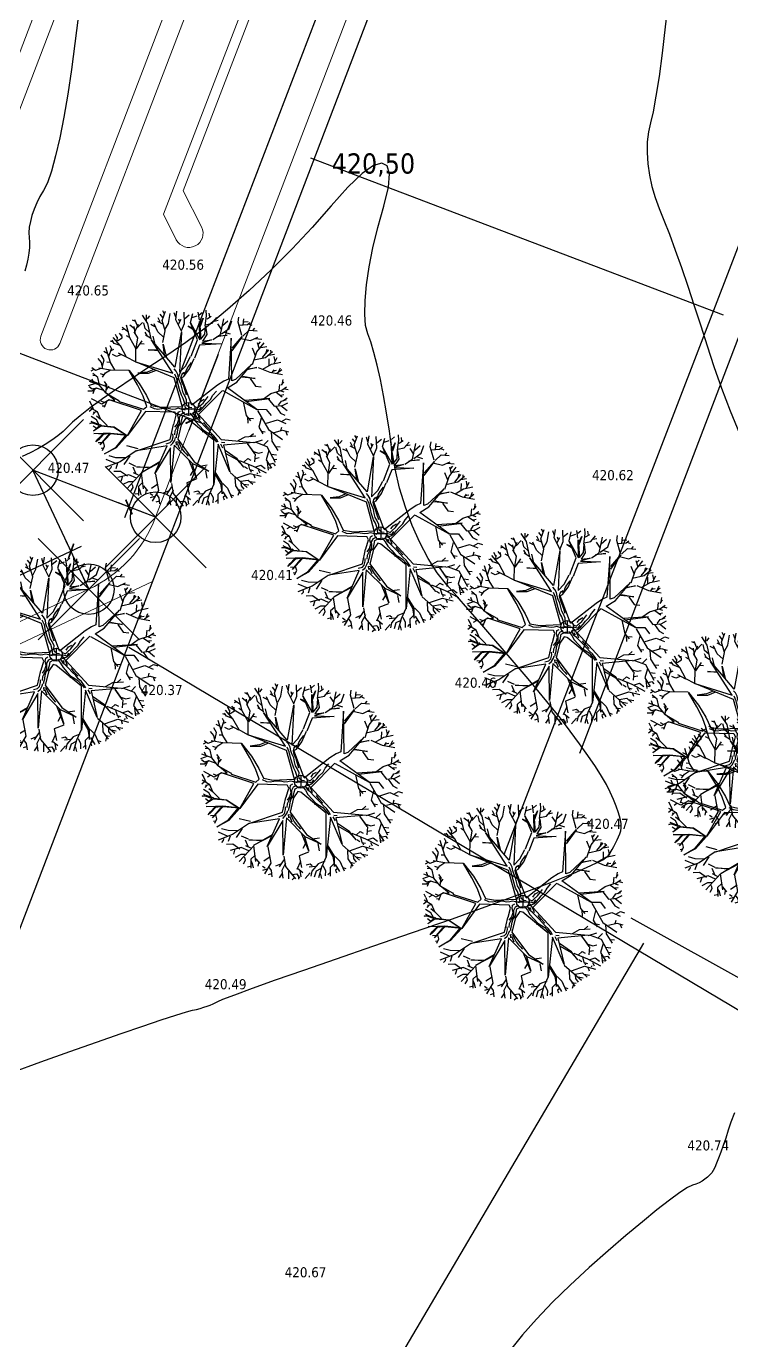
# Model space of a CAD drawing. Header units: metres. Extents: x 2 to 659295185, y -28 to 1124222152.
# Drawn here: x 654595.4 to 654665.2, y 1123222.7 to 1123352.6 of the extents above; entities that cross this region are included whole.
import ezdxf

# ---------------------------------------------------------------- set-up
doc = ezdxf.new("R2010")
doc.units = ezdxf.units.M
doc.header["$MEASUREMENT"] = 0
doc.header["$PDMODE"] = 35
doc.header["$PDSIZE"] = 5
doc.layers.get('0').update_dxf_attribs({"linetype": 'CONTINUOUS'})
for name, color, linetype in [('000PAREDES', 2, 'CONTINUOUS'), ('Acotado', 7, 'CONTINUOUS'), ('Arboles', 3, 'CONTINUOUS'), ('Cota', 3, 'CONTINUOUS'), ('CVL_CURV_D', 7, 'CONTINUOUS'), ('CVL_CURV_G', 42, 'CONTINUOUS'), ('PARED', 7, 'CONTINUOUS'), ('PUERTA', 3, 'CONTINUOUS'), ('vista1', 3, 'CONTINUOUS')]:
    doc.layers.add(name, color=color, linetype=linetype)
doc.layers.add('acera', color=32, linetype='CONTINUOUS', lineweight=20)
doc.styles.add('FORMAT', font='swissl.ttf')
doc.styles.get("Standard").update_dxf_attribs({"font": 'tahoma.ttf'})
doc.dimstyles.new('1-1000', dxfattribs={"dimtxt": 2.2, "dimasz": 1.13, "dimexe": 1.1, "dimexo": 0.02, "dimgap": 0.022, "dimtad": 0, "dimzin": 1, "dimdsep": 46, "dimtxsty": 'FORMAT', "dimblk": 'ARCHTICK', "dimcen": 0.02, "dimdle": 1.1, "dimazin": 1, "dimtfac": 1, "dimtofl": 0, "dimtmove": 2, "dimatfit": 3, "dimldrblk": 'ARCHTICK', "dimfxl": 1, "dimtolj": 1, "dimtzin": 1, "dimarcsym": 1})

# ---------------------------------------------------------------- blocks, each defined once
blk = doc.blocks.new('A$C469D301D')
for p, q in [((0.871, 2.329), (0.817, 2.438)), ((1.05, 2.343), (1.105, 2.45)), ((1.089, 2.418), (1.073, 2.459)), ((0.569, 2.297), (0.539, 2.291)), ((0.618, 2.253), (0.548, 2.319)), ((0.627, 2.18), (0.604, 2.342)), ((0.699, 2.283), (0.644, 2.335)), ((0.723, 2.371), (0.688, 2.393)), ((0.701, 2.233), (0.696, 2.313)), ((0.704, 2.255), (0.754, 2.336)), ((0.741, 2.314), (0.717, 2.394)), ((0.735, 2.294), (0.806, 2.35)), ((0.83, 2.269), (0.82, 2.342)), ((0.857, 2.363), (0.866, 2.436)), ((0.885, 2.134), (0.871, 2.329)), ((0.872, 2.385), (0.907, 2.417)), ((0.951, 2.277), (0.904, 2.309)), ((0.979, 2.208), (0.945, 2.313)), ((1.06, 2.293), (0.996, 2.337)), ((1.024, 2.327), (1.006, 2.38)), ((1.063, 2.376), (1.036, 2.423)), ((1.072, 2.21), (1.05, 2.343)), ((1.075, 2.229), (1.122, 2.297)), ((1.122, 2.297), (1.16, 2.416)), ((1.222, 2.361), (1.211, 2.418)), ((1.217, 2.33), (1.246, 2.432)), ((1.272, 2.173), (1.217, 2.33)), ((1.246, 2.272), (1.284, 2.327)), ((1.262, 2.305), (1.257, 2.334)), ((1.321, 2.271), (1.332, 2.411)), ((1.331, 2.333), (1.391, 2.37)), ((1.394, 2.274), (1.435, 2.378)), ((1.421, 2.331), (1.486, 2.343)), ((1.507, 2.291), (1.504, 2.387)), ((1.556, 2.307), (1.507, 2.209)), ((1.512, 2.24), (1.556, 2.307)), ((1.514, 2.352), (1.554, 2.378)), ((1.57, 2.21), (1.603, 2.331)), ((1.603, 2.331), (1.606, 2.398)), ((1.603, 2.294), (1.658, 2.319)), ((1.64, 2.312), (1.639, 2.36)), ((1.659, 2.23), (1.726, 2.291)), ((0.384, 2.08), (0.373, 2.114)), ((0.421, 2.154), (0.382, 2.171)), ((0.427, 2.136), (0.404, 2.18)), ((0.501, 2.097), (0.422, 2.212)), ((0.495, 2.101), (0.427, 2.136)), ((0.472, 2.19), (0.454, 2.246)), ((0.464, 2.155), (0.478, 2.21)), ((0.474, 2.166), (0.531, 2.191)), ((0.529, 2.215), (0.505, 2.254)), ((0.531, 2.191), (0.533, 2.235)), ((0.624, 2.185), (0.588, 2.211)), ((0.684, 2.04), (0.627, 2.18)), ((0.688, 2.043), (0.723, 2.167)), ((0.723, 2.167), (0.691, 2.248)), ((0.692, 2.034), (0.774, 2.126)), ((0.879, 2.144), (0.822, 2.19)), ((0.844, 2.175), (0.823, 2.227)), ((0.877, 2.215), (0.83, 2.269)), ((1.133, 1.748), (0.885, 2.126)), ((1.1, 1.678), (0.886, 2.125)), ((0.925, 2.06), (0.916, 2.166)), ((1.045, 2.131), (0.979, 2.208)), ((1.023, 2.071), (1.072, 2.21)), ((1.264, 2.167), (1.133, 1.748)), ((1.267, 2.169), (1.181, 1.68)), ((1.273, 2.188), (1.321, 2.271)), ((1.358, 2.23), (1.419, 2.182)), ((1.416, 2.196), (1.358, 2.23)), ((1.395, 2.267), (1.483, 2.047)), ((1.455, 2.051), (1.395, 2.267)), ((1.483, 2.047), (1.505, 2.271)), ((1.505, 2.271), (1.494, 2.051)), ((1.552, 2.107), (1.572, 2.206)), ((1.572, 2.206), (1.574, 2.1)), ((1.575, 2.222), (1.659, 2.23)), ((1.688, 2.254), (1.736, 2.259)), ((1.766, 2.135), (1.729, 2.213)), ((1.743, 2.078), (1.809, 2.265)), ((1.757, 2.085), (1.859, 2.137)), ((1.783, 2.186), (1.856, 2.233)), ((1.859, 2.137), (1.902, 2.227)), ((1.978, 2.201), (1.997, 2.261)), ((2.005, 2.033), (1.978, 2.201)), ((1.988, 2.164), (2.089, 2.158)), ((2.038, 2.159), (2.056, 2.233)), ((2.053, 2.196), (2.102, 2.193)), ((2.089, 2.158), (2.127, 2.18)), ((2.105, 2.166), (2.141, 2.144)), ((0.239, 1.921), (0.207, 1.975)), ((0.249, 1.88), (0.276, 1.952)), ((0.276, 1.952), (0.25, 2.017)), ((0.331, 2.02), (0.284, 2.052)), ((0.349, 1.908), (0.316, 2.099)), ((0.34, 1.983), (0.39, 2.088)), ((0.377, 2.055), (0.413, 2.066)), ((0.433, 1.972), (0.389, 2.002)), ((0.49, 1.987), (0.433, 1.972)), ((0.555, 1.947), (0.464, 2.011)), ((0.557, 1.949), (0.501, 2.097)), ((0.659, 1.877), (0.557, 1.949)), ((0.66, 1.875), (0.684, 2.04)), ((0.753, 2.094), (0.793, 2.084)), ((0.834, 2.006), (0.945, 1.989)), ((0.947, 1.979), (0.834, 2.006)), ((1.023, 2.049), (1.043, 1.881)), ((1.026, 1.915), (1.023, 2.049)), ((1.35, 1.86), (1.455, 2.051)), ((1.471, 1.979), (1.387, 1.829)), ((1.744, 1.964), (1.471, 1.979)), ((1.494, 2.051), (1.552, 2.107)), ((1.623, 2.027), (1.503, 2.003)), ((1.503, 2.003), (1.744, 1.964)), ((1.574, 2.1), (1.512, 2.027)), ((1.512, 2.027), (1.623, 2.027)), ((1.641, 2.03), (1.743, 2.078)), ((1.825, 2.06), (1.695, 2.058)), ((1.724, 2.064), (1.825, 2.06)), ((1.869, 2.016), (1.77, 1.521)), ((1.794, 2.103), (1.864, 2.071)), ((1.808, 1.493), (1.869, 2.016)), ((2.007, 2.019), (1.856, 1.861)), ((1.865, 1.892), (2.007, 2.019)), ((1.986, 2), (2.1, 1.957)), ((2.016, 2.025), (2.1, 2.087)), ((2.1, 2.087), (2.199, 2.066)), ((2.1, 1.957), (2.199, 1.988)), ((2.148, 2.077), (2.173, 2.101)), ((2.162, 1.976), (2.244, 1.955)), ((0.135, 1.847), (0.095, 1.832)), ((0.152, 1.833), (0.111, 1.871)), ((0.172, 1.745), (0.115, 1.803)), ((0.221, 1.849), (0.152, 1.833)), ((0.34, 1.816), (0.2, 1.859)), ((0.229, 1.742), (0.271, 1.788)), ((0.248, 1.844), (0.239, 1.921)), ((0.271, 1.788), (0.339, 1.82)), ((0.351, 1.909), (0.307, 1.917)), ((0.565, 1.781), (0.34, 1.816)), ((0.393, 1.813), (0.349, 1.908)), ((0.66, 1.877), (1.1, 1.678)), ((1.108, 1.622), (0.66, 1.877)), ((1.266, 1.747), (1.343, 1.856)), ((1.309, 1.706), (1.382, 1.828)), ((2.091, 1.66), (2.162, 1.808)), ((2.14, 1.764), (2.115, 1.86)), ((2.162, 1.808), (2.265, 1.91)), ((2.198, 1.839), (2.185, 1.92)), ((2.196, 1.902), (2.223, 1.927)), ((2.216, 1.857), (2.294, 1.859)), ((2.223, 1.731), (2.312, 1.814)), ((2.26, 1.728), (2.354, 1.787)), ((2.276, 1.785), (2.291, 1.824)), ((2.336, 1.777), (2.338, 1.806)), ((0.134, 1.676), (0.041, 1.656)), ((0.084, 1.61), (0.051, 1.643)), ((0.181, 1.648), (0.063, 1.71)), ((0.112, 1.684), (0.098, 1.733)), ((0.149, 1.767), (0.115, 1.776)), ((0.18, 1.653), (0.172, 1.745)), ((0.244, 1.544), (0.181, 1.648)), ((0.246, 1.769), (0.211, 1.787)), ((0.244, 1.544), (0.269, 1.642)), ((0.269, 1.642), (0.247, 1.683)), ((0.264, 1.607), (0.249, 1.645)), ((0.567, 1.78), (0.669, 1.607)), ((0.648, 1.591), (0.567, 1.78)), ((0.669, 1.734), (0.799, 1.717)), ((0.785, 1.733), (0.669, 1.734)), ((0.87, 1.756), (0.785, 1.733)), ((0.799, 1.717), (0.902, 1.743)), ((1.139, 1.603), (1.121, 1.663)), ((1.141, 1.7), (1.122, 1.729)), ((1.159, 1.657), (1.141, 1.7)), ((1.16, 1.614), (1.159, 1.657)), ((1.181, 1.68), (1.266, 1.747)), ((1.191, 1.61), (1.204, 1.645)), ((1.204, 1.645), (1.221, 1.662)), ((1.221, 1.662), (1.243, 1.672)), ((1.23, 1.623), (1.309, 1.706)), ((1.23, 1.65), (1.254, 1.664)), ((1.254, 1.664), (1.27, 1.701)), ((1.27, 1.701), (1.295, 1.732)), ((1.295, 1.732), (1.323, 1.76)), ((1.323, 1.76), (1.342, 1.78)), ((2.083, 1.665), (1.856, 1.502)), ((1.868, 1.469), (2.083, 1.665)), ((2.111, 1.715), (2.26, 1.728)), ((2.21, 1.587), (2.321, 1.634)), ((2.291, 1.624), (2.304, 1.702)), ((2.304, 1.751), (2.375, 1.754)), ((2.321, 1.634), (2.439, 1.644)), ((2.353, 1.633), (2.401, 1.708)), ((2.372, 1.666), (2.368, 1.724)), ((0.079, 1.585), (0.026, 1.592)), ((0.053, 1.42), (0.035, 1.466)), ((0.178, 1.411), (0.059, 1.495)), ((0.14, 1.616), (0.079, 1.585)), ((0.109, 1.598), (0.083, 1.553)), ((0.14, 1.616), (0.084, 1.61)), ((0.226, 1.575), (0.14, 1.616)), ((0.246, 1.544), (0.385, 1.436)), ((0.345, 1.437), (0.246, 1.544)), ((0.261, 1.585), (0.295, 1.62)), ((0.699, 1.446), (0.648, 1.591)), ((0.669, 1.607), (0.739, 1.447)), ((1.16, 1.26), (1.108, 1.622)), ((1.146, 1.531), (1.139, 1.603)), ((1.154, 1.47), (1.146, 1.531)), ((1.168, 1.396), (1.154, 1.47)), ((1.168, 1.572), (1.16, 1.614)), ((1.184, 1.522), (1.168, 1.572)), ((1.187, 1.473), (1.184, 1.522)), ((1.193, 1.421), (1.187, 1.473)), ((1.197, 1.561), (1.191, 1.61)), ((1.211, 1.504), (1.197, 1.561)), ((1.199, 1.61), (1.23, 1.623)), ((1.282, 1.259), (1.199, 1.61)), ((1.222, 1.446), (1.211, 1.504)), ((1.629, 1.463), (1.282, 1.257)), ((1.713, 1.503), (1.629, 1.463)), ((1.77, 1.521), (1.713, 1.503)), ((1.747, 1.414), (1.868, 1.469)), ((1.856, 1.502), (1.808, 1.493)), ((2.1, 1.485), (1.938, 1.523)), ((1.953, 1.532), (2.1, 1.485)), ((2.138, 1.617), (2.016, 1.602)), ((2.029, 1.614), (2.138, 1.617)), ((2.04, 1.493), (2.093, 1.389)), ((2.156, 1.616), (2.29, 1.538)), ((2.29, 1.538), (2.441, 1.49)), ((2.318, 1.531), (2.347, 1.563)), ((2.33, 1.548), (2.376, 1.552)), ((2.375, 1.517), (2.439, 1.554)), ((2.403, 1.539), (2.427, 1.578)), ((0.054, 1.366), (0.014, 1.342)), ((0.113, 1.323), (0.027, 1.391)), ((0.051, 1.299), (0.079, 1.322)), ((0.07, 1.359), (0.054, 1.418)), ((0.108, 1.325), (0.059, 1.323)), ((0.095, 1.423), (0.133, 1.442)), ((0.138, 1.232), (0.113, 1.323)), ((0.211, 1.427), (0.176, 1.449)), ((0.276, 1.452), (0.178, 1.411)), ((0.212, 1.384), (0.178, 1.385)), ((0.241, 1.433), (0.203, 1.366)), ((0.656, 1.27), (0.275, 1.452)), ((0.275, 1.452), (0.345, 1.437)), ((0.385, 1.436), (0.397, 1.417)), ((0.397, 1.417), (0.681, 1.284)), ((0.681, 1.284), (0.727, 1.314)), ((0.727, 1.314), (0.699, 1.446)), ((0.739, 1.447), (0.781, 1.318)), ((0.816, 1.271), (0.767, 1.302)), ((0.781, 1.318), (0.878, 1.287)), ((1.186, 1.353), (1.168, 1.396)), ((1.198, 1.289), (1.186, 1.353)), ((1.21, 1.384), (1.193, 1.421)), ((1.206, 1.393), (1.206, 1.393)), ((1.226, 1.331), (1.21, 1.384)), ((1.22, 1.296), (1.226, 1.331)), ((1.232, 1.388), (1.222, 1.446)), ((1.348, 1.133), (1.681, 1.391)), ((1.399, 1.293), (1.443, 1.311)), ((1.425, 1.265), (1.466, 1.309)), ((1.466, 1.309), (1.497, 1.338)), ((1.521, 1.299), (1.556, 1.346)), ((1.556, 1.346), (1.607, 1.392)), ((1.686, 1.388), (2.072, 1.104)), ((2.072, 1.104), (1.747, 1.414)), ((2.093, 1.389), (2.162, 1.372)), ((2.268, 1.275), (2.41, 1.301)), ((2.374, 1.299), (2.392, 1.374)), ((2.41, 1.301), (2.471, 1.332)), ((2.411, 1.362), (2.448, 1.401)), ((2.429, 1.385), (2.441, 1.431)), ((2.447, 1.313), (2.487, 1.298)), ((0, 1.195), (0.046, 1.203)), ((0.038, 1.192), (0, 1.195)), ((0.045, 1.2), (0.02, 1.217)), ((0.087, 1.227), (0.029, 1.276)), ((0.035, 1.094), (0.115, 1.153)), ((0.13, 1.143), (0.035, 1.094)), ((0.115, 1.153), (0.038, 1.192)), ((0.071, 1.126), (0.038, 1.157)), ((0.046, 1.203), (0.126, 1.161)), ((0.113, 1.164), (0.087, 1.227)), ((0.135, 1.231), (0.095, 1.273)), ((0.125, 1.166), (0.14, 1.151)), ((0.291, 1.107), (0.13, 1.143)), ((0.209, 1.14), (0.138, 1.232)), ((0.14, 1.151), (0.295, 1.114)), ((0.444, 0.987), (0.656, 1.27)), ((0.701, 1.254), (0.444, 0.987)), ((1.059, 1.199), (0.701, 1.254)), ((0.858, 1.259), (0.816, 1.271)), ((0.904, 1.261), (0.858, 1.259)), ((0.883, 1.284), (1.16, 1.258)), ((0.934, 1.263), (0.904, 1.261)), ((0.982, 1.255), (0.934, 1.263)), ((1.038, 1.236), (0.982, 1.255)), ((1.029, 1.051), (1.075, 1.159)), ((1.075, 1.236), (1.038, 1.236)), ((1.075, 1.159), (1.061, 1.201)), ((1.107, 1.242), (1.075, 1.236)), ((1.093, 1.153), (1.103, 1.192)), ((1.099, 1.105), (1.093, 1.153)), ((1.103, 1.192), (1.131, 1.203)), ((1.146, 1.226), (1.107, 1.242)), ((1.111, 1.13), (1.138, 1.165)), ((1.137, 1.098), (1.152, 1.141)), ((1.138, 1.165), (1.181, 1.183)), ((1.19, 1.208), (1.146, 1.226)), ((1.152, 1.141), (1.202, 1.16)), ((1.199, 1.229), (1.198, 1.289)), ((1.27, 1.206), (1.199, 1.229)), ((1.202, 1.16), (1.235, 1.16)), ((1.22, 1.26), (1.22, 1.296)), ((1.248, 1.232), (1.22, 1.26)), ((1.245, 1.162), (1.278, 1.108)), ((1.279, 1.225), (1.248, 1.232)), ((1.286, 1.156), (1.293, 1.171)), ((1.309, 1.104), (1.286, 1.156)), ((1.293, 1.171), (1.332, 1.155)), ((1.298, 1.195), (1.333, 1.168)), ((1.317, 1.235), (1.351, 1.215)), ((1.323, 1.206), (1.369, 1.188)), ((1.332, 1.155), (1.348, 1.108)), ((1.333, 1.168), (1.365, 1.174)), ((1.351, 1.215), (1.38, 1.237)), ((1.365, 1.174), (1.403, 1.201)), ((1.366, 1.257), (1.399, 1.293)), ((1.369, 1.188), (1.397, 1.22)), ((1.38, 1.237), (1.425, 1.265)), ((1.403, 1.201), (1.434, 1.23)), ((1.434, 1.23), (1.469, 1.26)), ((1.469, 1.26), (1.521, 1.299)), ((1.917, 1.218), (1.93, 1.044)), ((2.25, 1.217), (1.938, 1.233)), ((1.953, 1.218), (2.25, 1.217)), ((2.168, 1.222), (2.268, 1.275)), ((2.231, 1.212), (2.291, 1.115)), ((2.335, 1.285), (2.403, 1.219)), ((2.346, 1.12), (2.386, 1.167)), ((2.386, 1.167), (2.453, 1.177)), ((2.39, 1.241), (2.428, 1.243)), ((2.392, 1.112), (2.463, 1.137)), ((2.395, 1.293), (2.43, 1.275)), ((2.413, 1.17), (2.461, 1.2)), ((0.036, 1.063), (0.149, 1.052)), ((0.143, 1.044), (0.036, 1.063)), ((0.046, 0.959), (0.077, 0.99)), ((0.081, 0.981), (0.046, 0.959)), ((0.077, 0.99), (0.143, 1.044)), ((0.149, 1.037), (0.081, 0.981)), ((0.096, 0.914), (0.23, 1.038)), ((0.238, 1.034), (0.096, 0.914)), ((0.149, 1.052), (0.239, 1.044)), ((0.23, 1.038), (0.149, 1.037)), ((0.439, 0.988), (0.238, 1.034)), ((0.239, 1.044), (0.417, 1.001)), ((0.286, 0.863), (0.426, 0.993)), ((0.44, 0.986), (0.288, 0.854)), ((0.426, 0.993), (0.291, 1.107)), ((0.295, 1.114), (0.439, 0.988)), ((0.962, 0.872), (1.025, 1.048)), ((1.038, 0.971), (1.069, 1.016)), ((1.04, 1.014), (1.076, 1.051)), ((1.121, 1.033), (1.054, 0.863)), ((1.06, 0.941), (1.072, 0.984)), ((1.069, 1.016), (1.1, 1.048)), ((1.072, 0.984), (1.088, 1.023)), ((1.076, 1.051), (1.099, 1.105)), ((1.088, 1.023), (1.117, 1.045)), ((1.1, 1.048), (1.107, 1.096)), ((1.107, 1.096), (1.111, 1.13)), ((1.117, 1.045), (1.137, 1.098)), ((1.183, 1.103), (1.121, 1.033)), ((1.213, 1.091), (1.183, 1.103)), ((1.497, 0.794), (1.218, 1.089)), ((1.278, 1.108), (1.302, 1.05)), ((1.302, 1.05), (1.343, 0.991)), ((1.338, 1.07), (1.309, 1.104)), ((1.325, 1.104), (1.313, 1.135)), ((1.369, 1.029), (1.338, 1.07)), ((1.343, 0.991), (1.384, 0.932)), ((1.348, 1.132), (1.587, 0.792)), ((1.348, 1.108), (1.355, 1.069)), ((1.404, 0.982), (1.369, 1.029)), ((1.432, 0.974), (1.403, 1.025)), ((1.444, 0.93), (1.404, 0.982)), ((1.93, 1.044), (1.976, 0.975)), ((1.944, 1.027), (1.939, 0.949)), ((1.962, 1.008), (2.016, 0.996)), ((2.111, 0.991), (2.067, 0.882)), ((2.071, 1.106), (2.187, 1.089)), ((2.079, 1.09), (2.183, 0.839)), ((2.187, 1.089), (2.236, 1.007)), ((2.291, 1.115), (2.392, 1.112)), ((2.309, 1.111), (2.355, 1.022)), ((2.355, 1.022), (2.407, 0.988)), ((2.374, 1.113), (2.441, 1.043)), ((0.075, 0.945), (0.123, 0.942)), ((0.101, 0.871), (0.133, 0.872)), ((0.114, 0.844), (0.146, 0.894)), ((0.134, 0.797), (0.286, 0.863)), ((0.288, 0.854), (0.134, 0.797)), ((0.146, 0.894), (0.139, 0.945)), ((0.555, 0.808), (0.421, 0.86)), ((0.532, 0.786), (0.962, 0.872)), ((0.905, 0.826), (0.957, 0.833)), ((0.954, 0.796), (0.989, 0.822)), ((0.957, 0.833), (0.983, 0.854)), ((0.983, 0.854), (1.001, 0.901)), ((0.989, 0.822), (1.016, 0.857)), ((1.001, 0.901), (1.005, 0.935)), ((1.016, 0.857), (1.03, 0.886)), ((1.027, 0.922), (1.038, 0.971)), ((1.031, 0.793), (1.033, 0.834)), ((1.033, 0.834), (1.058, 0.828)), ((1.041, 0.882), (1.043, 0.905)), ((1.043, 0.905), (1.06, 0.941)), ((1.054, 0.926), (1.054, 0.926)), ((1.054, 0.863), (1.222, 0.561)), ((1.058, 0.828), (1.073, 0.781)), ((1.342, 0.969), (1.342, 0.969)), ((1.396, 0.912), (1.367, 0.916)), ((1.384, 0.932), (1.427, 0.897)), ((1.427, 0.897), (1.462, 0.867)), ((1.472, 0.922), (1.432, 0.974)), ((1.471, 0.889), (1.444, 0.93)), ((1.462, 0.867), (1.507, 0.802)), ((1.505, 0.849), (1.471, 0.889)), ((1.483, 0.955), (1.483, 0.955)), ((1.53, 0.803), (1.505, 0.849)), ((1.943, 0.781), (1.992, 0.815)), ((2.067, 0.882), (2.107, 0.795)), ((2.091, 0.831), (2.138, 0.817)), ((2.168, 0.918), (2.309, 0.944)), ((2.183, 0.839), (2.341, 0.696)), ((2.309, 0.944), (2.404, 0.887)), ((2.334, 0.807), (2.351, 0.847)), ((2.354, 0.918), (2.417, 0.944)), ((2.417, 0.944), (2.465, 0.922)), ((0.313, 0.677), (0.127, 0.633)), ((0.256, 0.662), (0.144, 0.727)), ((0.268, 0.733), (0.189, 0.765)), ((0.254, 0.601), (0.285, 0.667)), ((0.379, 0.715), (0.268, 0.733)), ((0.525, 0.785), (0.313, 0.677)), ((0.44, 0.735), (0.355, 0.637)), ((0.914, 0.798), (0.532, 0.786)), ((0.721, 0.476), (0.914, 0.798)), ((0.953, 0.769), (0.721, 0.476)), ((1, 0.796), (0.901, 0.344)), ((0.901, 0.344), (0.953, 0.769)), ((1.203, 0.537), (1, 0.796)), ((1.054, 0.778), (1.045, 0.809)), ((1.065, 0.737), (1.054, 0.778)), ((1.073, 0.781), (1.091, 0.738)), ((1.091, 0.738), (1.115, 0.696)), ((1.115, 0.696), (1.134, 0.67)), ((1.134, 0.67), (1.156, 0.638)), ((1.428, 0.254), (1.497, 0.794)), ((1.542, 0.737), (1.428, 0.254)), ((1.507, 0.802), (1.527, 0.766)), ((1.548, 0.764), (1.53, 0.803)), ((1.642, 0.382), (1.542, 0.737)), ((1.596, 0.683), (1.576, 0.736)), ((1.586, 0.757), (1.627, 0.748)), ((1.587, 0.792), (1.982, 0.704)), ((1.982, 0.704), (1.608, 0.718)), ((1.608, 0.718), (1.642, 0.382)), ((1.794, 0.75), (1.887, 0.787)), ((1.887, 0.787), (2.02, 0.781)), ((1.901, 0.702), (1.977, 0.564)), ((1.977, 0.564), (1.908, 0.697)), ((1.988, 0.701), (2.095, 0.721)), ((2.009, 0.702), (2.136, 0.635)), ((2.099, 0.655), (2.161, 0.703)), ((2.213, 0.804), (2.207, 0.692)), ((2.207, 0.692), (2.267, 0.568)), ((2.249, 0.794), (2.355, 0.807)), ((2.355, 0.807), (2.424, 0.779)), ((2.391, 0.794), (2.404, 0.742)), ((0.168, 0.598), (0.194, 0.62)), ((0.194, 0.62), (0.2, 0.638)), ((0.301, 0.558), (0.222, 0.565)), ((0.401, 0.504), (0.258, 0.486)), ((0.297, 0.437), (0.325, 0.498)), ((0.379, 0.487), (0.301, 0.558)), ((0.556, 0.507), (0.351, 0.335)), ((0.488, 0.451), (0.401, 0.504)), ((0.5, 0.595), (0.422, 0.645)), ((0.517, 0.482), (0.459, 0.519)), ((0.488, 0.498), (0.463, 0.588)), ((0.506, 0.588), (0.666, 0.562)), ((0.641, 0.557), (0.506, 0.588)), ((0.558, 0.309), (0.556, 0.507)), ((0.559, 0.512), (0.802, 0.617)), ((0.784, 0.597), (0.559, 0.512)), ((1.224, 0.353), (1.163, 0.585)), ((1.191, 0.552), (1.224, 0.353)), ((1.385, 0.421), (1.203, 0.537)), ((1.222, 0.561), (1.385, 0.421)), ((1.285, 0.499), (1.377, 0.502)), ((1.753, 0.529), (1.618, 0.649)), ((1.621, 0.614), (1.748, 0.521)), ((1.748, 0.521), (1.82, 0.418)), ((1.82, 0.418), (1.753, 0.529)), ((1.779, 0.506), (1.937, 0.415)), ((1.833, 0.481), (1.883, 0.515)), ((1.883, 0.515), (1.92, 0.49)), ((1.982, 0.559), (1.962, 0.464)), ((1.964, 0.594), (2.024, 0.566)), ((1.974, 0.506), (2.025, 0.509)), ((2.024, 0.566), (2.076, 0.571)), ((2.153, 0.58), (2.106, 0.473)), ((2.136, 0.635), (2.215, 0.43)), ((2.179, 0.531), (2.24, 0.515)), ((2.298, 0.604), (2.238, 0.616)), ((0.383, 0.419), (0.31, 0.392)), ((0.44, 0.412), (0.383, 0.419)), ((0.4, 0.301), (0.431, 0.342)), ((0.431, 0.342), (0.429, 0.38)), ((0.499, 0.346), (0.486, 0.236)), ((0.556, 0.386), (0.499, 0.346)), ((0.56, 0.344), (0.602, 0.279)), ((0.741, 0.343), (0.654, 0.301)), ((0.726, 0.47), (0.738, 0.265)), ((0.907, 0.331), (0.913, 0.203)), ((1.219, 0.342), (1.097, 0.312)), ((1.195, 0.454), (1.152, 0.396)), ((1.344, 0.432), (1.35, 0.341)), ((1.458, 0.372), (1.508, 0.25)), ((1.529, 0.254), (1.462, 0.404)), ((1.644, 0.374), (1.832, 0.162)), ((1.723, 0.294), (1.89, 0.329)), ((1.83, 0.423), (1.863, 0.394)), ((1.878, 0.447), (1.888, 0.378)), ((1.888, 0.378), (1.93, 0.361)), ((1.89, 0.329), (2.019, 0.278)), ((1.896, 0.372), (1.904, 0.345)), ((1.937, 0.415), (2.087, 0.312)), ((1.968, 0.403), (2.033, 0.415)), ((1.974, 0.312), (1.986, 0.325)), ((2.012, 0.316), (1.997, 0.359)), ((2.033, 0.415), (2.08, 0.368)), ((2.106, 0.473), (2.161, 0.359)), ((2.12, 0.341), (2.119, 0.439)), ((2.121, 0.372), (2.146, 0.363)), ((2.144, 0.413), (2.187, 0.418)), ((2.187, 0.418), (2.21, 0.385)), ((2.209, 0.462), (2.24, 0.461)), ((0.447, 0.258), (0.481, 0.261)), ((0.514, 0.292), (0.499, 0.324)), ((0.52, 0.238), (0.514, 0.292)), ((0.578, 0.248), (0.592, 0.29)), ((0.678, 0.198), (0.623, 0.188)), ((0.662, 0.212), (0.632, 0.237)), ((0.738, 0.265), (0.644, 0.145)), ((0.734, 0.174), (0.707, 0.225)), ((0.735, 0.097), (0.734, 0.174)), ((0.855, 0.24), (0.793, 0.224)), ((0.902, 0.287), (0.835, 0.21)), ((0.919, 0.243), (0.861, 0.159)), ((0.913, 0.203), (1.018, 0.034)), ((1.104, 0.239), (1.047, 0.147)), ((1.058, 0.163), (1.115, 0.103)), ((1.097, 0.312), (1.107, 0.165)), ((1.219, 0.193), (1.17, 0.188)), ((1.241, 0.169), (1.219, 0.193)), ((1.316, 0.183), (1.228, 0.106)), ((1.403, 0.206), (1.316, 0.183)), ((1.426, 0.256), (1.353, 0.137)), ((1.514, 0.163), (1.458, 0.121)), ((1.508, 0.25), (1.514, 0.124)), ((1.514, 0.124), (1.529, 0.254)), ((1.537, 0.249), (1.588, 0.184)), ((1.588, 0.184), (1.626, 0.057)), ((1.697, 0.303), (1.688, 0.199)), ((1.688, 0.199), (1.741, 0.1)), ((1.76, 0.248), (1.855, 0.251)), ((1.763, 0.192), (1.766, 0.235)), ((1.79, 0.144), (1.763, 0.192)), ((1.795, 0.209), (1.855, 0.191)), ((1.855, 0.251), (1.904, 0.193)), ((1.869, 0.233), (1.939, 0.214)), ((1.931, 0.315), (1.94, 0.267)), ((0.728, 0.134), (0.687, 0.127)), ((0.821, 0.074), (0.86, 0.12)), ((0.861, 0.159), (0.862, 0.065)), ((0.942, 0.14), (0.929, 0.047)), ((0.976, 0.03), (1.002, 0.048)), ((0.981, 0.095), (1.041, 0.094)), ((1.041, 0.094), (1.065, 0.038)), ((1.058, 0.071), (1.054, 0.027)), ((1.082, 0.131), (1.084, 0.05)), ((1.207, 0.085), (1.137, 0.026)), ((1.279, 0.155), (1.204, 0.158)), ((1.228, 0.106), (1.207, 0.046)), ((1.253, 0.03), (1.285, 0.103)), ((1.285, 0.103), (1.342, 0.121)), ((1.353, 0.137), (1.299, 0.01)), ((1.334, 0.048), (1.318, 0.06)), ((1.339, 0), (1.334, 0.048)), ((1.374, 0.155), (1.396, 0.092)), ((1.396, 0.092), (1.387, 0.027)), ((1.421, 0.036), (1.452, 0.06)), ((1.458, 0.121), (1.447, 0.013)), ((1.551, 0.096), (1.522, 0.08)), ((1.522, 0.08), (1.529, 0.046)), ((1.527, 0.148), (1.569, 0.057)), ((1.614, 0.101), (1.649, 0.082)), ((1.707, 0.153), (1.763, 0.135)), ((1.71, 0.08), (1.73, 0.126))]:
    blk.add_line(p, q)
blk = doc.blocks.new('A$C1CDC482B')
at = {"layer": 'PUERTA', "linetype": 'Continuous'}
blk.add_blockref('A$C469D301D', (0, 0, 197.89), dxfattribs=at)
blk = doc.blocks.new('A$C14EB38C1')
at = {"rotation": 1}
blk.add_blockref('A$C1CDC482B', (0.021, -0.023, 593.671), dxfattribs=at)
blk = doc.blocks.new('arbol')
at = {"layer": 'Arboles'}
blk.add_circle((654790.78, 1123791.67), 0.64, dxfattribs=at)
at = {"xscale": 8.000000000032065, "yscale": 8.000000000032065, "zscale": 8.000000000032065, "rotation": 6.294289769575494}
blk.add_blockref('A$C14EB38C1', (654782.03, 1123780.92, -6332.49), dxfattribs=at)
blk = doc.blocks.new('arbol2')
at = {"layer": 'Arboles'}
for p, q in [((654790.14, 1123791.67), (654791.42, 1123791.67)), ((654790.78, 1123792.31), (654790.78, 1123791.03))]:
    blk.add_line(p, q, dxfattribs=at)
blk.add_blockref('arbol', (0, 0), dxfattribs=at)
blk = doc.blocks.new('_ArchTick')
at = {"color": 0, "linetype": 'ByBlock', "const_width": 0.15}
blk.add_lwpolyline([(-0.5, -0.5), (0.5, 0.5)], dxfattribs=at)
blk = doc.blocks.new('*D2439')
at = {"layer": 'Acotado', "color": 0, "lineweight": -2, "transparency": 16777216}
for p, q in [((654601.56, 1123297), (654599.34, 1123301.73)), ((654600.8, 1123301.2), (654579.95, 1123291.41)), ((654553.09, 1123278.8), (654573.94, 1123288.59)), ((654555.84, 1123275.53), (654553.61, 1123280.26))]:
    blk.add_line(p, q, dxfattribs=at)
at = {"layer": 'Acotado', "color": 0, "lineweight": -2, "transparency": 16777216, "xscale": 1.13, "yscale": 1.13, "zscale": 1.13}
for p, rotation in [((654599.81, 1123300.73), 25.15097574428369), ((654554.08, 1123279.26), 205.1509757442837)]:
    blk.add_blockref('_ArchTick', p, dxfattribs=dict(at, rotation=rotation))
at = {"layer": 'Acotado', "color": 0, "transparency": 16777216, "insert": (654576.94, 1123290), "char_height": 2.2, "attachment_point": 5, "rotation": 25.151, "style": 'FORMAT'}
blk.add_mtext('\\A1;50.51', dxfattribs=at)
blk = doc.blocks.new('*D2440')
at = {"layer": 'Acotado', "color": 0, "lineweight": -2, "transparency": 16777216}
for p, q in [((654659.09, 1123444.76), (654633.65, 1123378.43)), ((654661.32, 1123442.73), (654657.67, 1123444.13)), ((654605.14, 1123304.08), (654630.58, 1123370.4)), ((654608.16, 1123304.1), (654604.51, 1123305.5))]:
    blk.add_line(p, q, dxfattribs=at)
at = {"layer": 'Acotado', "color": 0, "lineweight": -2, "transparency": 16777216, "xscale": 1.13, "yscale": 1.13, "zscale": 1.13}
for p, rotation in [((654658.69, 1123443.73), 69.02138663743291), ((654605.54, 1123305.1), 249.021386637433)]:
    blk.add_blockref('_ArchTick', p, dxfattribs=dict(at, rotation=rotation))
at = {"layer": 'Acotado', "color": 0, "transparency": 16777216, "insert": (654632.12, 1123374.42), "char_height": 2.2, "attachment_point": 5, "rotation": 69.0214, "style": 'FORMAT'}
blk.add_mtext('\\A1;148.47', dxfattribs=at)
blk = doc.blocks.new('*D2453')
at = {"layer": 'Acotado', "color": 0, "lineweight": -2, "transparency": 16777216}
for p, q in [((654572.44, 1123336.23), (654569.56, 1123328.74)), ((654568.93, 1123330.16), (654587.58, 1123323.01)), ((654612.89, 1123313.31), (654594.24, 1123320.46)), ((654614.35, 1123320.17), (654611.47, 1123312.67))]:
    blk.add_line(p, q, dxfattribs=at)
at = {"layer": 'Acotado', "color": 0, "lineweight": -2, "transparency": 16777216, "xscale": 1.13, "yscale": 1.13, "zscale": 1.13}
for p, rotation in [((654569.96, 1123329.77), 159.0213866374143), ((654611.87, 1123313.7), 339.0213866374143)]:
    blk.add_blockref('_ArchTick', p, dxfattribs=dict(at, rotation=rotation))
at = {"layer": 'Acotado', "color": 0, "transparency": 16777216, "insert": (654590.91, 1123321.74), "char_height": 2.2, "attachment_point": 5, "rotation": 339.0214, "style": 'FORMAT'}
blk.add_mtext('\\A1;44.88', dxfattribs=at)

msp = doc.modelspace()

# ---------------------------------------------------------------- linework, layer by layer
at = {"layer": '000PAREDES'}
msp.add_lwpolyline([(654708.4749, 1123560.707), (654576.9969, 1123217.1749), (654738.8422, 1123176.4284), (654851.6478, 1123145.5648), (654859.7194, 1123170.0968)], dxfattribs=at)
at = {"layer": '000PAREDES', "flags": 128}
for points in [[(654742.5625, 1123530.0656), (654642.6363, 1123270.6995)], [(654664.3685, 1123324.0819), (654623.5308, 1123339.6026)], [(654605.5352, 1123291.2429), (654699.7429, 1123235.2374)], [(654656.4428, 1123261.9886), (654623.4518, 1123206.0583)]]:
    msp.add_lwpolyline(points, dxfattribs=at)
at = {"layer": 'acera'}
for p, q in [((654688.7903, 1123514.318), (654608.1814, 1123304.0901)), ((654585.9409, 1123327.0882), (654616.3823, 1123406.4795)), ((654587.8083, 1123326.3722), (654618.2498, 1123405.7635)), ((654627.2676, 1123401.3506), (654596.836, 1123321.9849)), ((654629.1351, 1123400.6345), (654598.7034, 1123321.2688)), ((654626.5316, 1123379.8789), (654608.955, 1123334.0393)), ((654610.9175, 1123336.3643), (654619.868, 1123359.7071)), ((654612.7214, 1123332.7912), (654610.9175, 1123336.3643)), ((654608.955, 1123334.0393), (654610.2222, 1123331.5295)), ((654607.8861, 1123297.7338), (654556.6941, 1123273.6982)), ((654601.5681, 1123296.9769), (654555.8441, 1123275.5086))]:
    msp.add_line(p, q, dxfattribs=at)
for centre, radius, start, end in [((654611.4718, 1123332.1604), 1.3998, 206.787553, 26.787553), ((654597.7697, 1123321.6268), 1, 159.021387, 339.021387), ((654596.0431, 1123308.7444), 13, 295.150976, 339.021387)]:
    msp.add_arc(centre, radius, start, end, dxfattribs=at)
at = {"layer": 'Acotado'}
for p in [(654601.5681, 1123296.9769), (654608.1814, 1123304.0901)]:
    msp.add_line(p, (654596.0431, 1123308.7444), dxfattribs=at)
at = {"layer": 'CVL_CURV_D', "color": 7, "linetype": 'Continuous', "elevation": 420.75}
for points in [[(654658.9117, 1123355.4331), (654658.6026, 1123352.5737), (654658.2898, 1123349.9683), (654657.9796, 1123347.6671), (654657.6784, 1123345.7203), (654657.3926, 1123344.1781), (654657.1285, 1123343.0907), (654656.925, 1123342.1939), (654656.815, 1123341.2053), (654656.7962, 1123340.1477), (654656.8663, 1123339.044), (654657.023, 1123337.9169), (654657.264, 1123336.7893), (654657.5869, 1123335.684), (654657.9894, 1123334.6238), (654658.4646, 1123333.4676), (654658.9987, 1123332.0835), (654659.5789, 1123330.5079), (654660.1925, 1123328.7776), (654660.8266, 1123326.9291), (654661.4686, 1123324.9991), (654662.1056, 1123323.0242), (654662.7249, 1123321.041), (654663.3895, 1123318.9941), (654664.158, 1123316.8342), (654665.0111, 1123314.6071), (654665.9297, 1123312.3586)], [(654600.5082, 1123353.493), (654600.1988, 1123350.9392), (654599.8634, 1123348.3558), (654599.4958, 1123345.9121), (654599.1045, 1123343.6471), (654598.6978, 1123341.6002), (654598.284, 1123339.8107), (654597.8716, 1123338.3177), (654597.469, 1123337.1605), (654597.0846, 1123336.3783), (654596.732, 1123335.7825), (654596.4219, 1123335.1666), (654596.1579, 1123334.543), (654595.9441, 1123333.9242), (654595.7841, 1123333.3227), (654595.6819, 1123332.751), (654595.6412, 1123332.2216), (654595.6658, 1123331.7469), (654595.7013, 1123331.2747), (654595.6918, 1123330.7524), (654595.6396, 1123330.1921), (654595.5471, 1123329.6061), (654595.4166, 1123329.0064), (654595.2502, 1123328.4051)], [(654665.4291, 1123245.2073), (654665.0916, 1123244.2923), (654664.8316, 1123243.4863), (654664.5742, 1123242.7145), (654664.3244, 1123241.99), (654664.0866, 1123241.3254), (654663.8656, 1123240.7337), (654663.6662, 1123240.2277), (654663.4929, 1123239.8203), (654663.3505, 1123239.5243), (654663.2022, 1123239.2904), (654663.0116, 1123239.0633), (654662.7843, 1123238.847), (654662.5258, 1123238.6454), (654662.2418, 1123238.4625), (654661.9377, 1123238.302), (654661.6191, 1123238.1681), (654661.2915, 1123238.0647), (654660.8105, 1123237.8354), (654660.0462, 1123237.3361), (654659.0263, 1123236.5888), (654657.7782, 1123235.6156), (654656.3297, 1123234.4383), (654654.7082, 1123233.079), (654652.9414, 1123231.5597), (654651.0569, 1123229.9025), (654649.1812, 1123228.1821), (654647.4401, 1123226.4795), (654645.8599, 1123224.8257), (654644.4669, 1123223.2519), (654643.2875, 1123221.7891)]]:
    msp.add_lwpolyline(points, dxfattribs=at)
at = {"layer": 'CVL_CURV_G', "color": 42, "linetype": 'Continuous', "elevation": 420.5}
for points in [[(654633.6016, 1123263.0401), (654637.5413, 1123264.4042), (654641.1506, 1123265.6902), (654644.3772, 1123266.8779), (654647.1692, 1123267.9468), (654649.4743, 1123268.8763), (654651.2404, 1123269.6462), (654652.4153, 1123270.2358), (654652.947, 1123270.6249), (654653.139, 1123270.9177), (654653.3277, 1123271.2278), (654653.5096, 1123271.5487), (654653.6814, 1123271.8736), (654653.8397, 1123272.1959), (654653.9811, 1123272.5091), (654654.1022, 1123272.8066), (654654.1997, 1123273.0816), (654654.2469, 1123273.3963), (654654.2219, 1123273.8091), (654654.1285, 1123274.3075), (654653.9707, 1123274.8793), (654653.7522, 1123275.5122), (654653.477, 1123276.1937), (654653.1488, 1123276.9117), (654652.7715, 1123277.6538), (654652.2964, 1123278.4817), (654651.6839, 1123279.449), (654650.9521, 1123280.5311), (654650.1188, 1123281.7033), (654649.2019, 1123282.941), (654648.2193, 1123284.2194), (654647.189, 1123285.5141), (654646.1288, 1123286.8002), (654645.0214, 1123288.114), (654643.8541, 1123289.4888), (654642.6516, 1123290.8961), (654641.4385, 1123292.3072), (654640.2396, 1123293.6936), (654639.0794, 1123295.0265), (654637.9826, 1123296.2775), (654636.974, 1123297.4178), (654636.0356, 1123298.6091), (654635.1426, 1123300.008), (654634.3098, 1123301.5786), (654633.5516, 1123303.285), (654632.8828, 1123305.0913), (654632.3178, 1123306.9615), (654631.8713, 1123308.8597), (654631.5579, 1123310.7499), (654631.3015, 1123312.6053), (654631.0204, 1123314.4024), (654630.721, 1123316.1102), (654630.4098, 1123317.6978), (654630.0932, 1123319.1344), (654629.7777, 1123320.3888), (654629.4696, 1123321.4302), (654629.1753, 1123322.2277), (654628.9553, 1123323.0466), (654628.8628, 1123324.1502), (654628.8936, 1123325.5044), (654629.0434, 1123327.0752), (654629.3079, 1123328.8287), (654629.683, 1123330.7309), (654630.1644, 1123332.7476), (654630.7479, 1123334.845), (654631.2042, 1123336.7063), (654631.3163, 1123338.0372), (654631.0982, 1123338.8377), (654630.5639, 1123339.1078), (654629.7274, 1123338.8472), (654628.6028, 1123338.0559), (654627.204, 1123336.7339), (654625.5452, 1123334.8809), (654623.6789, 1123332.7494), (654621.6776, 1123330.6183), (654619.5851, 1123328.5274), (654617.4453, 1123326.5167), (654615.3019, 1123324.6262), (654613.1989, 1123322.8956), (654611.1799, 1123321.365), (654609.2889, 1123320.0742), (654607.5182, 1123318.9282), (654605.8488, 1123317.8182), (654604.3073, 1123316.7634), (654602.9201, 1123315.7827), (654601.7139, 1123314.8953), (654600.715, 1123314.1204), (654599.9502, 1123313.4769), (654599.4458, 1123312.9842), (654599.0273, 1123312.564), (654598.5117, 1123312.1316), (654597.9133, 1123311.6955), (654597.2463, 1123311.2645), (654596.5249, 1123310.8471), (654595.7633, 1123310.4522), (654594.9756, 1123310.0884)], [(654593.945, 1123249.2052), (654596.8142, 1123250.2572), (654599.6778, 1123251.273), (654602.3407, 1123252.2082), (654604.7623, 1123253.0491), (654606.9022, 1123253.7818), (654608.72, 1123254.3928), (654610.175, 1123254.8681), (654611.2269, 1123255.1941), (654611.8351, 1123255.3571), (654612.208, 1123255.4404), (654612.5768, 1123255.5353), (654612.9345, 1123255.6394), (654613.2745, 1123255.7504), (654613.5901, 1123255.866), (654613.8747, 1123255.9838), (654614.1214, 1123256.1016), (654614.3236, 1123256.217), (654614.8409, 1123256.4443), (654616.0028, 1123256.8871), (654617.7574, 1123257.5271), (654620.0527, 1123258.3458), (654622.8367, 1123259.3249), (654626.0575, 1123260.4458), (654629.6631, 1123261.6904), (654633.6016, 1123263.0401)]]:
    msp.add_lwpolyline(points, dxfattribs=at)
at = {"layer": 'PARED'}
for p in [(654596.0431, 1123308.7444), (654608.1814, 1123304.0901), (654601.5681, 1123296.9769)]:
    msp.add_point(p, dxfattribs=at)
at = {"layer": 'vista1', "flags": 128}
for points in [[(654740.1119, 1123516.2834), (654650.1096, 1123280.745)], [(654655.181, 1123264.4878), (654692.1966, 1123243.9725)]]:
    msp.add_lwpolyline(points, dxfattribs=at)

# ---------------------------------------------------------------- block references
at = {"layer": 'Arboles'}
for p in [(-179.3448, -476.8673), (-160.3348, -489.1813), (-141.8858, -498.4433), (-192.4568, -501.1743), (-124.0138, -508.6793), (-168.2298, -513.7283), (-122.0535, -516.5167), (-146.2718, -525.5933)]:
    msp.add_blockref('arbol2', p, dxfattribs=at)

# ---------------------------------------------------------------- texts
at = {"layer": 'Cota'}
for s, height, p in [('420,50', 2, (654625.5948, 1123338.0625)), ('420.56', 1, (654608.8357, 1123328.5554)), ('420.65', 1, (654599.4297, 1123326.0114)), ('420.46', 1, (654623.5017, 1123323.0434)), ('420.47', 1, (654597.5037, 1123308.4754)), ('420.62', 1, (654651.3517, 1123307.7544)), ('420.41', 1, (654617.6277, 1123297.8794)), ('420.37', 1, (654606.7197, 1123286.5154)), ('420.46', 1, (654637.7727, 1123287.2314)), ('420.47', 1, (654650.8477, 1123273.2814)), ('420.49', 1, (654613.0427, 1123257.4254)), ('420.74', 1, (654660.7857, 1123241.4884)), ('420.67', 1, (654620.9467, 1123228.9494))]:
    msp.add_text(s, height=height, dxfattribs=at).set_placement(p)

# ---------------------------------------------------------------- dimensions: what is measured, and where the dimension line sits
at = {"layer": 'Acotado'}
for p1, p2, distance, picture, middle in [((654608.1814, 1123304.0901), (654661.3368, 1123442.7195), 2.8315, '*D2440', (654632.1152, 1123374.4186)), ((654572.4442, 1123336.2529), (654614.3523, 1123320.1839), -6.9434, '*D2453', (654590.9124, 1123321.7352)), ((654555.8441, 1123275.5086), (654601.5681, 1123296.9769), 4.1479, '*D2439', (654576.9433, 1123289.9974))]:
    dim = msp.add_aligned_dim(p1=p1, p2=p2, distance=distance, dimstyle='1-1000', dxfattribs=at)
    dim.commit()
    dim.dimension.update_dxf_attribs({"geometry": picture, "text_midpoint": middle})

doc.saveas('drawing.dxf')
